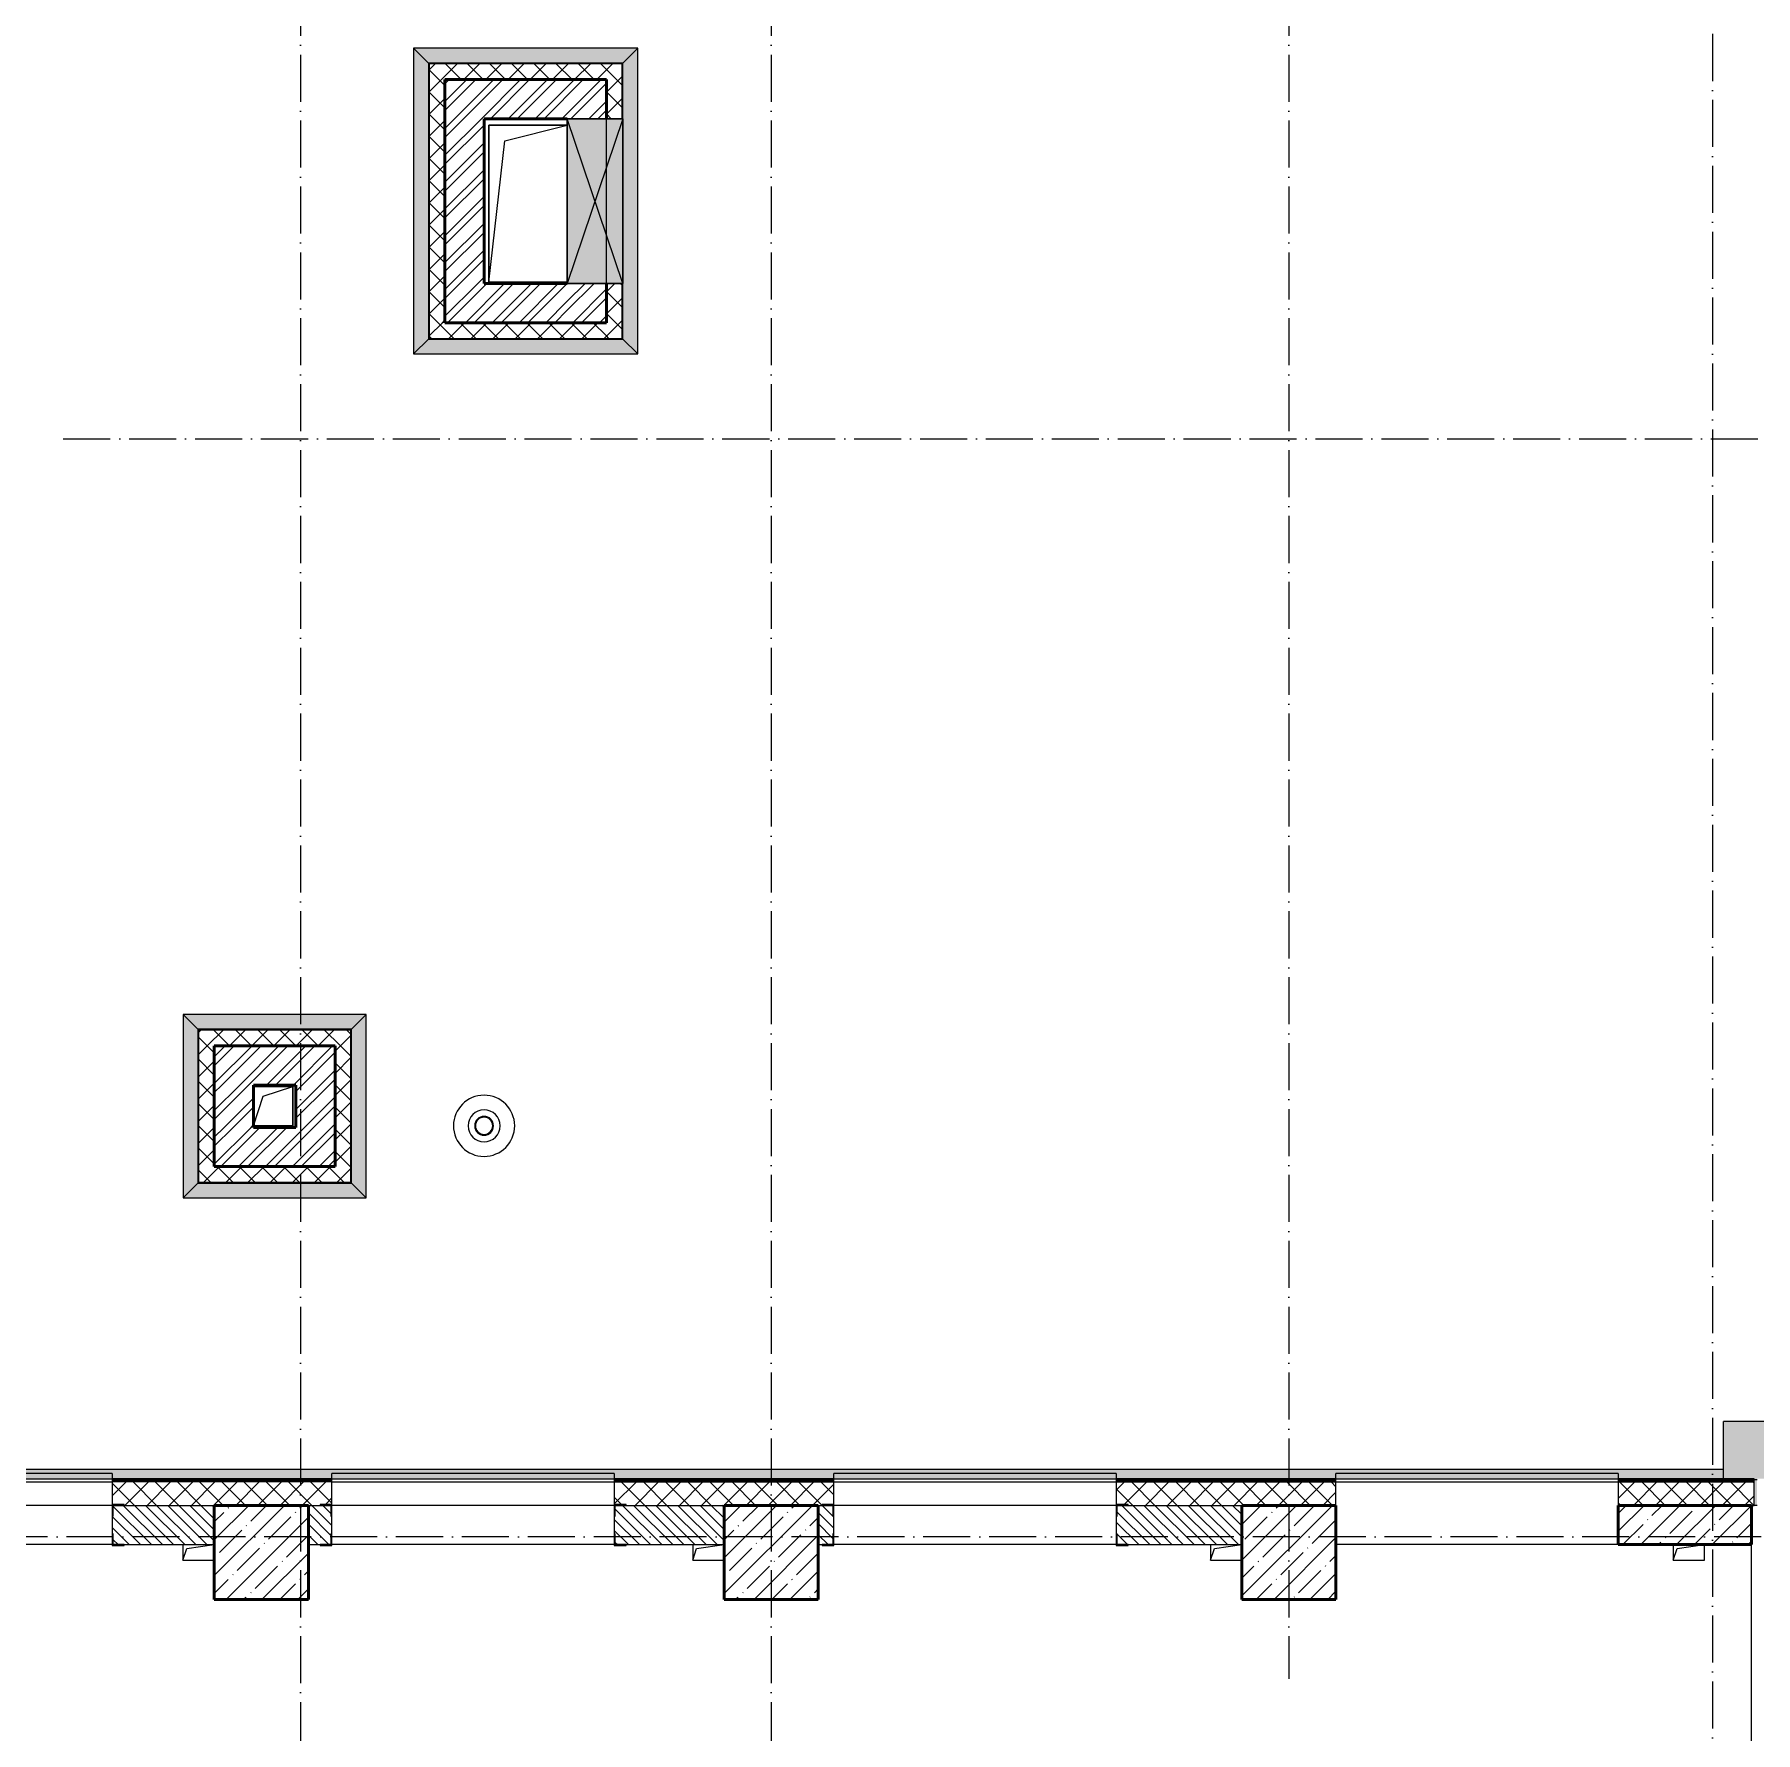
# Model space of a CAD drawing. Header units: millimetres. Extents: x -12989 to 629078, y -109036 to 555275.
# Drawn here: x 77513 to 88485, y 130046 to 140872 of the extents above; entities that cross this region are included whole.
import ezdxf

# ---------------------------------------------------------------- set-up
doc = ezdxf.new("R2010")
doc.units = ezdxf.units.MM
doc.linetypes.add('50_200_ШТРИХ_1Т_ш5_п1_п1_', pattern=[700, 500, -100, 0, -100])
for name, color, linetype, lineweight in [('A-DETL-GENF-OTLN', 7, 'Continuous', 9), ('A-FLOR-____-OTLN', 7, 'Continuous', 9), ('A-GENM-____-MCUT', 7, 'Continuous', 25), ('A-GENM-____-OTLN', 7, 'Continuous', 9), ('A-GENM-____-OTLN-1', 7, 'Continuous', 25), ('A-GLAZ-____-OTLN', 7, 'Continuous', 9), ('A-WALL-____-MCUT', 7, 'Continuous', 13), ('A-WALL-____-MCUT-1', 7, 'Continuous', 9), ('A-WALL-____-MCUT-2', 7, 'Continuous', 50), ('A-WALL-____-OTLN', 7, 'Continuous', 9), ('A-WALL-____-PATT-1', 7, 'Continuous', 9), ('A-WALL-FNSH-MCUT-1', 7, 'Continuous', 9), ('S-COLS-____-MCUT', 7, 'Continuous', 50), ('S-COLS-____-OTLN', 7, 'Continuous', 9), ('S-GRID-____-OTLN-1', 7, '50_200_ШТРИХ_1Т_ш5_п1_п1_', 9)]:
    doc.layers.add(name, color=color, linetype=linetype, lineweight=lineweight)
doc.layers.add('A-GLAZ-____-OTLN-1', color=7, linetype='Continuous', lineweight=9, true_color=0xc0c0c0)
pattern_1 = [(45, (43259.71, 63713.66), (-70.71068, 70.71068), []), (135, (43259.71, 63713.66), (-70.71068, -70.71068), [])]
pattern_2 = [(135, (43259.71, 63713.66), (-35.35534, -35.35534), [])]
pattern_3 = [(45, (43259.71, 63713.66), (-85.53659, 85.53659), []), (45, (43316.74, 63713.66), (-85.53659, 85.53659), [])]

# ---------------------------------------------------------------- blocks, each defined once
blk = doc.blocks.new('BSC_Колонна _Прямоугольная - 600х600-V73-АР1_План отверстий 2 этажа в осях 1-64_Ю-ЯЯ')
at = {"layer": 'S-COLS-____-OTLN'}
h = blk.add_hatch(dxfattribs=at)
h.set_pattern_fill('FP_85', color=256, style=0, pattern_type=2)
h.set_pattern_definition([(45, (-35700, -67481.04), (-114.04925, 114.04925), []), (45, (-35585.95, -67481.04), (-114.04925, 114.04925), [201.613, -40.323, 3.353, -36.97])])
h.paths.add_polyline_path([(-300, -300), (300, -300), (300, 300), (-300, 300)], flags=0)
at = {"layer": 'S-COLS-____-MCUT'}
for p, q in [((300, 300), (-300, 300)), ((-300, 300), (-300, -300)), ((300, -300), (300, 300)), ((-300, -300), (300, -300))]:
    blk.add_line(p, q, dxfattribs=at)
blk = doc.blocks.new('BSC_Колонна _Прямоугольная - 600х600-V77-АР1_План отверстий 2 этажа в осях 1-64_Ю-ЯЯ')
at = {"layer": 'S-COLS-____-OTLN'}
h = blk.add_hatch(dxfattribs=at)
h.set_pattern_fill('FP_89', color=256, style=0, pattern_type=2)
h.set_pattern_definition([(45, (-38950, -67481.04), (-114.04925, 114.04925), []), (45, (-38835.95, -67481.04), (-114.04925, 114.04925), [201.613, -40.323, 3.353, -36.97])])
h.paths.add_polyline_path([(-300, -300), (300, -300), (300, 300), (-300, 300), (-300, 237)], flags=0)
at = {"layer": 'S-COLS-____-MCUT'}
for p, q in [((300, 300), (-300, 300)), ((-300, 300), (-300, -300)), ((300, -300), (300, 300)), ((-300, -300), (300, -300))]:
    blk.add_line(p, q, dxfattribs=at)
blk = doc.blocks.new('BSC_Колонна _Прямоугольная - 600х600-V85-АР1_План отверстий 2 этажа в осях 1-64_Ю-ЯЯ')
at = {"layer": 'S-COLS-____-OTLN'}
h = blk.add_hatch(dxfattribs=at)
h.set_pattern_fill('FP_98', color=256, style=0, pattern_type=2)
h.set_pattern_definition([(45, (-42250, -67481.04), (-114.04925, 114.04925), []), (45, (-42135.95, -67481.04), (-114.04925, 114.04925), [201.613, -40.323, 3.353, -36.97])])
h.paths.add_polyline_path([(-300, -300), (300, -300), (300, 300), (-300, 300)], flags=0)
at = {"layer": 'S-COLS-____-MCUT'}
for p, q in [((300, 300), (-300, 300)), ((-300, 300), (-300, -300)), ((300, -300), (300, 300)), ((-300, -300), (300, -300))]:
    blk.add_line(p, q, dxfattribs=at)
blk = doc.blocks.new('Фахверк_СКБ_Уголок - 250_1500-27508739-АР1_План отверстий 2 этажа в осях 1-64_Ю-ЯЯ')
at = {"layer": 'A-GENM-____-MCUT'}
for p, q in [((125, 181), (50, 181)), ((50, 181), (50, 175)), ((50, 175), (119, 175)), ((119, 175), (119, 106)), ((125, 106), (125, 181)), ((119, 106), (125, 106)), ((119, -75), (50, -75)), ((50, -75), (50, -81)), ((50, -81), (125, -81)), ((125, -6), (119, -6)), ((119, -6), (119, -75)), ((125, -81), (125, -6))]:
    blk.add_line(p, q, dxfattribs=at)
blk = doc.blocks.new('Фахверк_СКБ_Уголок - 250_1500_1-27508816-АР1_План отверстий 2 этажа в осях 1-64_Ю-ЯЯ')
at = {"layer": 'A-GENM-____-MCUT'}
for p, q in [((200, 181), (125, 181)), ((125, 181), (125, 106)), ((131, 106), (131, 175)), ((131, 175), (200, 175)), ((200, 175), (200, 181)), ((125, 106), (131, 106)), ((131, -6), (125, -6)), ((125, -6), (125, -81)), ((125, -81), (200, -81)), ((131, -75), (131, -6)), ((200, -75), (131, -75)), ((200, -81), (200, -75))]:
    blk.add_line(p, q, dxfattribs=at)
blk = doc.blocks.new('Отлив_СКБ - Отлив витража_СФТК-31884011-АР1_План отверстий 2 этажа в осях 1-64_Ю-ЯЯ')
at = {"layer": 'A-GLAZ-____-OTLN-1'}
for points in [[(1800, 2), (1800, 37), (0, 37), (0, 2), (1715, 2)], [(1715, 0), (1800, 0), (1800, 2), (0, 2), (0, 0)]]:
    blk.add_hatch(color=256, dxfattribs=at).paths.add_polyline_path(points, flags=0)
at = {"layer": 'A-GLAZ-____-OTLN'}
for p, q in [((0, 3), (0, 37)), ((1800, 37), (0, 37)), ((0, 2), (1800, 2)), ((1800, 37), (1800, 3)), ((1800, 0), (0, 0))]:
    blk.add_line(p, q, dxfattribs=at)
blk = doc.blocks.new('Кровельный аэратор - 143_Кровельный аэратор-15605992-АР1_План отверстий 2 этажа в осях 1-64_Ю-ЯЯ')
at = {"layer": 'A-GENM-____-OTLN'}
for radius, start, end in [(195, 360, 180), (195, 180, 360), (102, 360, 180), (102, 180, 360), (60, 360, 180), (60, 180, 360), (55, 360, 180), (55, 180, 360)]:
    blk.add_arc((0, 0), radius, start, end, dxfattribs=at)
blk = doc.blocks.new('Отлив_СКБ1 - Отлив_ТШ 50-30087073-АР1_План отверстий 2 этажа в осях 1-64_Ю-ЯЯ')
at = {"layer": 'A-GLAZ-____-OTLN-1'}
for points in [[(4965, 0), (4965, -2), (4985, -2), (4985, 0)], [(4965, -2), (4965, -165), (4985, -165), (4985, -2)], [(4965, -165), (4965, -170), (4450, -170), (4450, -204), (2650, -204), (2650, -170), (170, -170), (535, -535), (5180, -535), (5180, -170), (4985, -170), (4985, -165)]]:
    blk.add_hatch(color=256, dxfattribs=at).paths.add_polyline_path(points, flags=0)
at = {"layer": 'A-GLAZ-____-OTLN'}
for p, q in [((4965, 0), (4985, 0)), ((4985, -2), (4965, -2)), ((4985, -165), (4965, -165)), ((4985, -165), (4965, -165)), ((5180, -170), (5180, -535)), ((535, -535), (5180, -535))]:
    blk.add_line(p, q, dxfattribs=at)
blk = doc.blocks.new('AR_Отверстие прямоугольное _в плите_ - AR_Отверстие прямоугольное _в плите_-V173-АР1_План отверстий 2 этажа в осях 1-64_Ю-ЯЯ')
at = {"layer": 'A-GENM-____-OTLN'}
for p, q in [((-100, 50), (-100, -50)), ((-100, -50), (-75, 25)), ((-75, 25), (100, 50)), ((-100, -50), (100, -50))]:
    blk.add_line(p, q, dxfattribs=at)
blk = doc.blocks.new('AR_Отверстие прямоугольное _в плите_ - AR_Отверстие прямоугольное _в плите_-V171-АР1_План отверстий 2 этажа в осях 1-64_Ю-ЯЯ')
at = {"layer": 'A-GENM-____-OTLN'}
for p, q in [((-100, 50), (-100, -50)), ((-100, -50), (-75, 25)), ((-75, 25), (100, 50)), ((100, -50), (100, 50)), ((-100, -50), (100, -50))]:
    blk.add_line(p, q, dxfattribs=at)
blk = doc.blocks.new('AR_Отверстие прямоугольное _в плите_ - AR_Отверстие прямоугольное _в плите_-30458064-АР1_План отверстий 2 этажа в осях 1-64_Ю-ЯЯ')
at = {"layer": 'A-GENM-____-OTLN'}
for p, q in [((125, 125), (-125, 125)), ((-63, 63), (125, 125)), ((125, -125), (125, 125)), ((-125, -125), (-63, 63)), ((-125, -125), (125, -125))]:
    blk.add_line(p, q, dxfattribs=at)
blk = doc.blocks.new('AR_Отверстие прямоугольное _в плите_ - AR_Отверстие прямоугольное _в плите_-30552728-АР1_План отверстий 2 этажа в осях 1-64_Ю-ЯЯ')
at = {"layer": 'A-GENM-____-OTLN'}
for p, q in [((249, 500), (-250, 500)), ((-250, 500), (-250, -500)), ((-150, 400), (249, 500)), ((-250, -500), (-150, 400)), ((-250, -500), (249, -500))]:
    blk.add_line(p, q, dxfattribs=at)
blk = doc.blocks.new('AR_Отверстие прямоугольное _в стене__БезПР - AR_Отверстие прямоугольное _в стене__БезПР-31948034-АР1_План отверстий 2 этажа в осях 1-64_Ю-ЯЯ')
at = {"layer": 'A-GLAZ-____-OTLN'}
blk.add_hatch(color=256, dxfattribs=at).paths.add_polyline_path([(525, 230), (-525, 230), (-525, -125), (525, -125), (525, 211)], flags=0)
at = {"layer": 'A-DETL-GENF-OTLN'}
for p, q in [((-525, -125), (-525, 230)), ((-525, 230), (525, 230)), ((525, 230), (-525, -125)), ((-525, 230), (525, -125)), ((525, 230), (-525, 230)), ((-525, 230), (-525, -125)), ((525, 230), (525, -125)), ((525, -125), (525, 230)), ((525, -125), (-525, -125)), ((-525, -125), (525, -125))]:
    blk.add_line(p, q, dxfattribs=at)
at = {"layer": 'A-GLAZ-____-OTLN'}
blk.add_line((525, 125), (-525, 125), dxfattribs=at)
blk = doc.blocks.new('Отлив_СКБ1 - Отлив_Шахты-32497870-АР1_План отверстий 2 этажа в осях 1-64_Ю-ЯЯ')
at = {"layer": 'A-GLAZ-____-OTLN-1'}
blk.add_hatch(color=256, dxfattribs=at).paths.add_polyline_path([(969, -199), (873, -103), (873, -105), (-103, -105), (-103, -103), (-199, -199), (875, -199)], flags=0)
at = {"layer": 'A-GLAZ-____-OTLN'}
for p, q in [((-199, -199), (-103, -103)), ((873, -103), (969, -199)), ((-199, -199), (969, -199))]:
    blk.add_line(p, q, dxfattribs=at)
blk = doc.blocks.new('Отлив_СКБ1 - Отлив_Шахты-30185863-АР1_План отверстий 2 этажа в осях 1-64_Ю-ЯЯ')
at = {"layer": 'A-GLAZ-____-OTLN-1'}
blk.add_hatch(color=256, dxfattribs=at).paths.add_polyline_path([(1229, -199), (1133, -103), (1133, -105), (-103, -105), (-103, -103), (-199, -199), (1135, -199)], flags=0)
at = {"layer": 'A-GLAZ-____-OTLN'}
for p, q in [((-199, -199), (-103, -103)), ((1133, -103), (1229, -199)), ((-199, -199), (1229, -199))]:
    blk.add_line(p, q, dxfattribs=at)
blk = doc.blocks.new('Отлив_СКБ1 - Отлив_Шахты-32493152-АР1_План отверстий 2 этажа в осях 1-64_Ю-ЯЯ')
at = {"layer": 'A-GLAZ-____-OTLN-1'}
blk.add_hatch(color=256, dxfattribs=at).paths.add_polyline_path([(-199, -199), (1749, -199), (1653, -103), (1653, -105), (-103, -105), (-103, -103), (-105, -105)], flags=0)
at = {"layer": 'A-GLAZ-____-OTLN'}
for p, q in [((-199, -199), (-103, -103)), ((1653, -103), (1749, -199)), ((-199, -199), (1749, -199))]:
    blk.add_line(p, q, dxfattribs=at)
blk = doc.blocks.new('Отлив_СКБ1 - Отлив_Фасады на кровле-32719942-АР1_План отверстий 2 этажа в осях 1-64_Ю-ЯЯ')
at = {"layer": 'A-GLAZ-____-OTLN-1'}
blk.add_hatch(color=256, dxfattribs=at).paths.add_polyline_path([(18850, 170), (18850, 204), (20650, 204), (20650, 170), (21320, 170), (21320, 228), (228, 228), (170, 170), (2850, 170), (2850, 204), (4650, 204), (4650, 170), (6050, 170), (6050, 204), (7850, 204), (7850, 170), (9250, 170), (9250, 204), (11050, 204), (11050, 170), (12450, 170), (12450, 204), (14250, 204), (14250, 170), (15650, 170), (15650, 204), (17450, 204), (17450, 170), (18705, 170)], flags=0)
at = {"layer": 'A-GLAZ-____-OTLN'}
blk.add_line((21320, 228), (228, 228), dxfattribs=at)
blk = doc.blocks.new('2этаж')
at = {"layer": 'S-GRID-____-OTLN-1', "color": 251, "ltscale": 0.6, "true_color": 0x636466}
for p, q in [((20358.3, 549908.8), (20358.3, 511907.5)), ((23358.3, 549908.8), (23358.3, 511907.5)), ((26658.3, 549908.8), (26658.3, 525691.4)), ((29358.3, 549620.5), (29358.3, 511907.5)), ((18845.8, 533597), (88482.7, 533597)), ((88482.7, 526597), (-20260.4, 526597))]:
    blk.add_line(p, q, dxfattribs=at)

msp = doc.modelspace()

# ---------------------------------------------------------------- hatches: boundary and pattern name
at = {"layer": 'A-WALL-____-PATT-1'}
h = msp.add_hatch(dxfattribs=at)
h.set_pattern_fill('FP_1', color=256, style=0, pattern_type=2)
h.set_pattern_definition(pattern_1)
h.paths.add_polyline_path([(80362.0444, 140584.7006), (81259.7115, 140584.7006), (81259.7115, 140684.7006), (80029.7115, 140684.7006), (80029.7115, 140584.7006), (80129.7115, 140584.7006)], flags=0)
h = msp.add_hatch(dxfattribs=at)
h.set_pattern_fill('FP_1', color=256, style=0, pattern_type=2)
h.set_pattern_definition(pattern_1)
h.paths.add_polyline_path([(80029.7115, 139034.7006), (80129.7115, 139034.7006), (80129.7115, 140584.7006), (80029.7115, 140584.7006), (80029.7115, 139100.3894)], flags=0)
h = msp.add_hatch(dxfattribs=at)
h.set_pattern_fill('FP_3', color=256, style=0, pattern_type=2)
h.set_pattern_definition(pattern_3)
h.paths.add_polyline_path([(80379.7115, 140334.7006), (81159.7115, 140334.7006), (81159.7115, 140584.7006), (80129.7115, 140584.7006), (80129.7115, 140334.7006), (80362.0444, 140334.7006)], flags=0)
h = msp.add_hatch(dxfattribs=at)
h.set_pattern_fill('FP_1', color=256, style=0, pattern_type=2)
h.set_pattern_definition(pattern_1)
h.paths.add_polyline_path([(81259.7115, 138934.7006), (81259.7115, 139284.7006), (81159.7115, 139284.7006), (81159.7115, 138934.7006), (81245.7947, 138934.7006)], flags=0)
h.paths.add_polyline_path([(81159.7115, 140334.7006), (81259.7115, 140334.7006), (81259.7115, 140584.7006), (81159.7115, 140584.7006)], flags=0)
h = msp.add_hatch(dxfattribs=at)
h.set_pattern_fill('FP_3', color=256, style=0, pattern_type=2)
h.set_pattern_definition(pattern_3)
h.paths.add_polyline_path([(80362.0444, 139284.7006), (80379.7115, 139284.7006), (80379.7115, 140334.7006), (80129.7115, 140334.7006), (80129.7115, 139284.7006)], flags=0)
h = msp.add_hatch(dxfattribs=at)
h.set_pattern_fill('FP_3', color=256, style=0, pattern_type=2)
h.set_pattern_definition(pattern_3)
h.paths.add_polyline_path([(80362.0444, 139034.7006), (80909.7115, 139034.7006), (80909.7115, 139284.7006), (80129.7115, 139284.7006), (80129.7115, 139034.7006)], flags=0)
h = msp.add_hatch(dxfattribs=at)
h.set_pattern_fill('FP_3', color=256, style=0, pattern_type=2)
h.set_pattern_definition(pattern_3)
h.paths.add_polyline_path([(81159.7115, 139034.7006), (81159.7115, 139284.7006), (80909.7115, 139284.7006), (80909.7115, 139034.7006)], flags=0)
h = msp.add_hatch(dxfattribs=at)
h.set_pattern_fill('FP_1', color=256, style=0, pattern_type=2)
h.set_pattern_definition(pattern_1)
h.paths.add_polyline_path([(81159.7115, 138934.7006), (81159.7115, 139034.7006), (80029.7115, 139034.7006), (80029.7115, 138934.7006), (80803.9195, 138934.7006)], flags=0)
h = msp.add_hatch(dxfattribs=at)
h.set_pattern_fill('FP_1', color=256, style=0, pattern_type=2)
h.set_pattern_definition(pattern_1)
h.paths.add_polyline_path([(79529.7115, 134424.7006), (79529.7115, 134524.7006), (78559.7115, 134524.7006), (78559.7115, 134424.7006), (79478.294, 134424.7006)], flags=0)
h = msp.add_hatch(dxfattribs=at)
h.set_pattern_fill('FP_1', color=256, style=0, pattern_type=2)
h.set_pattern_definition(pattern_1)
h.paths.add_polyline_path([(78659.7115, 133654.7006), (78659.7115, 134424.7006), (78559.7115, 134424.7006), (78559.7115, 133654.7006), (78594.5437, 133654.7006)], flags=0)
h = msp.add_hatch(dxfattribs=at)
h.set_pattern_fill('FP_3', color=256, style=0, pattern_type=2)
h.set_pattern_definition(pattern_3)
h.paths.add_polyline_path([(78909.7115, 134174.7006), (79429.7115, 134174.7006), (79429.7115, 134424.7006), (78659.7115, 134424.7006), (78659.7115, 134174.7006)], flags=0)
h = msp.add_hatch(dxfattribs=at)
h.set_pattern_fill('FP_1', color=256, style=0, pattern_type=2)
h.set_pattern_definition(pattern_1)
h.paths.add_polyline_path([(79529.7115, 133554.7006), (79529.7115, 134424.7006), (79429.7115, 134424.7006), (79429.7115, 133554.7006), (79478.294, 133554.7006)], flags=0)
h = msp.add_hatch(dxfattribs=at)
h.set_pattern_fill('FP_3', color=256, style=0, pattern_type=2)
h.set_pattern_definition(pattern_3)
h.paths.add_polyline_path([(78909.7115, 133904.7006), (78909.7115, 134174.7006), (78659.7115, 134174.7006), (78659.7115, 133904.7006)], flags=0)
h = msp.add_hatch(dxfattribs=at)
h.set_pattern_fill('FP_3', color=256, style=0, pattern_type=2)
h.set_pattern_definition(pattern_3)
h.paths.add_polyline_path([(79429.7115, 133654.7006), (79429.7115, 134174.7006), (79179.7115, 134174.7006), (79179.7115, 133654.7006)], flags=0)
h = msp.add_hatch(dxfattribs=at)
h.set_pattern_fill('FP_3', color=256, style=0, pattern_type=2)
h.set_pattern_definition(pattern_3)
h.paths.add_polyline_path([(78659.7115, 133654.7006), (79179.7115, 133654.7006), (79179.7115, 133904.7006), (78659.7115, 133904.7006), (78659.7115, 133853.5493)], flags=0)
h = msp.add_hatch(dxfattribs=at)
h.set_pattern_fill('FP_1', color=256, style=0, pattern_type=2)
h.set_pattern_definition(pattern_1)
h.paths.add_polyline_path([(78594.5437, 133554.7006), (79429.7115, 133554.7006), (79429.7115, 133654.7006), (78559.7115, 133654.7006), (78559.7115, 133554.7006)], flags=0)
h = msp.add_hatch(dxfattribs=at)
h.set_pattern_fill('FP_1', color=256, style=0, pattern_type=2)
h.set_pattern_definition(pattern_1)
h.paths.add_polyline_path([(88459.7115, 131494.7006), (88474.7115, 131494.7006), (88474.7115, 131644.7006), (87609.7115, 131644.7006), (87609.7115, 131494.7006), (88315.7974, 131494.7006)], flags=0)
h.paths.add_polyline_path([(84780.796, 131494.7006), (85809.7115, 131494.7006), (85809.7115, 131644.7006), (84409.7115, 131644.7006), (84409.7115, 131500.7006), (84484.7115, 131500.7006), (84484.7115, 131494.7006)], flags=0)
h.paths.add_polyline_path([(82509.7115, 131494.7006), (82534.7115, 131494.7006), (82534.7115, 131500.7006), (82609.7115, 131500.7006), (82609.7115, 131644.7006), (81209.7115, 131644.7006), (81209.7115, 131500.7006), (81284.7115, 131500.7006), (81284.7115, 131494.7006), (82129.545, 131494.7006)], flags=0)
h.paths.add_polyline_path([(78594.5437, 131494.7006), (79334.7115, 131494.7006), (79334.7115, 131500.7006), (79409.7115, 131500.7006), (79409.7115, 131644.7006), (78009.7115, 131644.7006), (78009.7115, 131500.7006), (78084.7115, 131500.7006), (78084.7115, 131494.7006)], flags=0)
h.paths.add_polyline_path([(76134.7115, 131494.7006), (76134.7115, 131500.7006), (76209.7115, 131500.7006), (76209.7115, 131644.7006), (74809.7115, 131644.7006), (74809.7115, 131500.7006), (74884.7115, 131500.7006), (74884.7115, 131494.7006), (75943.2927, 131494.7006)], flags=0)
h.paths.add_polyline_path([(72934.7115, 131494.7006), (72934.7115, 131500.7006), (73009.7115, 131500.7006), (73009.7115, 131644.7006), (71609.7115, 131644.7006), (71609.7115, 131500.7006), (71684.7115, 131500.7006), (71684.7115, 131494.7006), (72509.7115, 131494.7006)], flags=0)
h.paths.add_polyline_path([(69734.7115, 131494.7006), (69734.7115, 131500.7006), (69809.7115, 131500.7006), (69809.7115, 131644.7006), (66959.7115, 131644.7006), (66959.7115, 131494.7006), (67989.5397, 131494.7006)], flags=0)
h = msp.add_hatch(dxfattribs=at)
h.set_pattern_fill('FP_6', color=256, style=0, pattern_type=2)
h.set_pattern_definition(pattern_2)
h.paths.add_polyline_path([(78594.5437, 131244.7006), (78659.7115, 131244.7006), (78659.7115, 131494.7006), (78015.7115, 131494.7006), (78015.7115, 131425.7006), (78009.7115, 131425.7006), (78009.7115, 131313.7006), (78015.7115, 131313.7006), (78015.7115, 131244.7006), (78084.7115, 131244.7006)], flags=0)
h.paths.add_polyline_path([(75943.2927, 131244.7006), (76203.7115, 131244.7006), (76203.7115, 131313.7006), (76209.7115, 131313.7006), (76209.7115, 131425.7006), (76203.7115, 131425.7006), (76203.7115, 131494.7006), (75659.7115, 131494.7006), (75659.7115, 131244.7006)], flags=0)
h = msp.add_hatch(dxfattribs=at)
h.set_pattern_fill('FP_6', color=256, style=0, pattern_type=2)
h.set_pattern_definition(pattern_2)
h.paths.add_polyline_path([(81245.7947, 131244.7006), (81909.7115, 131244.7006), (81909.7115, 131494.7006), (81215.7115, 131494.7006), (81215.7115, 131425.7006), (81209.7115, 131425.7006), (81209.7115, 131313.7006), (81215.7115, 131313.7006), (81215.7115, 131244.7006)], flags=0)
h.paths.add_polyline_path([(79403.7115, 131244.7006), (79403.7115, 131313.7006), (79409.7115, 131313.7006), (79409.7115, 131425.7006), (79403.7115, 131425.7006), (79403.7115, 131494.7006), (79259.7115, 131494.7006), (79259.7115, 131244.7006), (79334.7115, 131244.7006)], flags=0)
h = msp.add_hatch(dxfattribs=at)
h.set_pattern_fill('FP_6', color=256, style=0, pattern_type=2)
h.set_pattern_definition(pattern_2)
h.paths.add_polyline_path([(84415.7115, 131244.7006), (85209.7115, 131244.7006), (85209.7115, 131494.7006), (84415.7115, 131494.7006), (84415.7115, 131425.7006), (84409.7115, 131425.7006), (84409.7115, 131313.7006), (84415.7115, 131313.7006), (84415.7115, 131246.5756)], flags=0)
h.paths.add_polyline_path([(82534.7115, 131244.7006), (82603.7115, 131244.7006), (82603.7115, 131313.7006), (82609.7115, 131313.7006), (82609.7115, 131425.7006), (82603.7115, 131425.7006), (82603.7115, 131494.7006), (82509.7115, 131494.7006), (82509.7115, 131244.7006)], flags=0)
h = msp.add_hatch(dxfattribs=at)
h.set_pattern_fill('FP_13', color=256, style=0, pattern_type=2)
h.set_pattern_definition([(45, (43259.71, 63713.66), (-114.04925, 114.04925), []), (45, (43373.76, 63713.66), (-114.04925, 114.04925), [201.612, -40.322, 3.353, -36.97])])
h.paths.add_polyline_path([(88315.7974, 131244.7006), (88459.7115, 131244.7006), (88459.7115, 131494.7006), (87609.7115, 131494.7006), (87609.7115, 131244.7006)], flags=0)

# ---------------------------------------------------------------- linework, layer by layer
at = {"layer": 'A-FLOR-____-OTLN'}
for p, q in [((80410.9868, 140292.9191), (80909.7115, 140292.9191)), ((80410.9868, 139292.9191), (80410.9868, 140292.9191)), ((80909.7115, 139292.9191), (80410.9868, 139292.9191)), ((78909.7115, 134164.7006), (79159.7115, 134164.7006)), ((79159.7115, 134164.7006), (79159.7115, 133914.7006)), ((79159.7115, 133914.7006), (78909.7115, 133914.7006)), ((88459.7115, 126894.7006), (88459.7115, 131244.7006))]:
    msp.add_line(p, q, dxfattribs=at)
at = {"layer": 'A-WALL-____-MCUT'}
for p, q in [((78084.7115, 131494.7006), (78659.7115, 131494.7006)), ((79259.7115, 131494.7006), (79334.7115, 131494.7006)), ((81284.7115, 131494.7006), (81909.7115, 131494.7006)), ((82509.7115, 131494.7006), (82534.7115, 131494.7006)), ((84484.7115, 131494.7006), (85209.7115, 131494.7006)), ((78009.7115, 131425.7006), (78009.7115, 131313.7006)), ((79409.7115, 131313.7006), (79409.7115, 131425.7006)), ((81209.7115, 131425.7006), (81209.7115, 131313.7006)), ((82609.7115, 131313.7006), (82609.7115, 131425.7006)), ((84409.7115, 131425.7006), (84409.7115, 131313.7006)), ((78084.7115, 131244.7006), (78659.7115, 131244.7006)), ((79259.7115, 131244.7006), (79334.7115, 131244.7006)), ((81284.7115, 131244.7006), (81909.7115, 131244.7006)), ((82509.7115, 131244.7006), (82534.7115, 131244.7006)), ((84484.7115, 131244.7006), (85209.7115, 131244.7006))]:
    msp.add_line(p, q, dxfattribs=at)
at = {"layer": 'A-WALL-____-MCUT-1'}
for p, q in [((80026.7115, 140689.7006), (80024.7115, 140689.7006)), ((80024.7115, 140689.7006), (80024.7115, 140687.7006)), ((81264.7115, 140687.7006), (80024.7115, 140687.7006)), ((80024.7115, 140684.7006), (80026.7115, 140684.7006)), ((80026.7115, 140689.7006), (80026.7115, 138929.7006)), ((81259.7115, 140684.7006), (80029.7115, 140684.7006)), ((80029.7115, 140684.7006), (80029.7115, 138934.7006)), ((81259.7115, 140334.7006), (81259.7115, 140684.7006)), ((81264.7115, 140689.7006), (81262.7115, 140689.7006)), ((81262.7115, 140334.7006), (81262.7115, 140689.7006)), ((81264.7115, 140684.7006), (81262.7115, 140684.7006)), ((81264.7115, 140687.7006), (81264.7115, 140689.7006)), ((81259.7115, 138934.7006), (81259.7115, 139284.7006)), ((81262.7115, 138929.7006), (81262.7115, 139284.7006)), ((80026.7115, 138934.7006), (80024.7115, 138934.7006)), ((80024.7115, 138931.7006), (81264.7115, 138931.7006)), ((80024.7115, 138931.7006), (80024.7115, 138929.7006)), ((80024.7115, 138929.7006), (80026.7115, 138929.7006)), ((80029.7115, 138934.7006), (81259.7115, 138934.7006)), ((81259.7115, 138931.7006), (81259.7115, 138929.7006)), ((81262.7115, 138929.7006), (81264.7115, 138929.7006)), ((81264.7115, 138929.7006), (81264.7115, 138931.7006)), ((78556.7115, 134529.7006), (78554.7115, 134529.7006)), ((78554.7115, 134529.7006), (78554.7115, 134527.7006)), ((79534.7115, 134527.7006), (78554.7115, 134527.7006)), ((78554.7115, 134524.7006), (78556.7115, 134524.7006)), ((78556.7115, 134529.7006), (78556.7115, 133549.7006)), ((79529.7115, 134524.7006), (78559.7115, 134524.7006)), ((78559.7115, 134524.7006), (78559.7115, 133554.7006)), ((79529.7115, 133554.7006), (79529.7115, 134524.7006)), ((79534.7115, 134529.7006), (79532.7115, 134529.7006)), ((79532.7115, 133549.7006), (79532.7115, 134529.7006)), ((79532.7115, 134524.7006), (79534.7115, 134524.7006)), ((79534.7115, 134527.7006), (79534.7115, 134529.7006)), ((78556.7115, 133554.7006), (78554.7115, 133554.7006)), ((78554.7115, 133551.7006), (79534.7115, 133551.7006)), ((78554.7115, 133551.7006), (78554.7115, 133549.7006)), ((78554.7115, 133549.7006), (78556.7115, 133549.7006)), ((78559.7115, 133554.7006), (79529.7115, 133554.7006)), ((79529.7115, 133551.7006), (79529.7115, 133549.7006)), ((79532.7115, 133549.7006), (79534.7115, 133549.7006)), ((79534.7115, 133549.7006), (79534.7115, 133551.7006)), ((79409.7115, 131656.7006), (78009.7115, 131656.7006)), ((82609.7115, 131656.7006), (81209.7115, 131656.7006)), ((85809.7115, 131656.7006), (84409.7115, 131656.7006)), ((88474.7115, 131656.7006), (87609.7115, 131656.7006)), ((79409.7115, 131650.7006), (78009.7115, 131650.7006)), ((79409.7115, 131644.7006), (78009.7115, 131644.7006)), ((78009.7115, 131644.7006), (78009.7115, 131500.7006)), ((79409.7115, 131500.7006), (79409.7115, 131644.7006)), ((82609.7115, 131650.7006), (81209.7115, 131650.7006)), ((81209.7115, 131644.7006), (81209.7115, 131500.7006)), ((82609.7115, 131500.7006), (82609.7115, 131644.7006)), ((85809.7115, 131650.7006), (84409.7115, 131650.7006)), ((84409.7115, 131644.7006), (84409.7115, 131500.7006)), ((85809.7115, 131494.7006), (85809.7115, 131644.7006)), ((88474.7115, 131650.7006), (87609.7115, 131650.7006)), ((87609.7115, 131644.7006), (87609.7115, 131494.7006)), ((88474.7115, 131494.7006), (88474.7115, 131644.7006)), ((88459.7115, 131494.7006), (88474.7115, 131494.7006))]:
    msp.add_line(p, q, dxfattribs=at)
at = {"layer": 'A-WALL-____-MCUT-2'}
for p, q in [((81159.7115, 140584.7006), (80129.7115, 140584.7006)), ((80129.7115, 140584.7006), (80129.7115, 139034.7006)), ((81159.7115, 140334.7006), (81159.7115, 140584.7006)), ((80379.7115, 140334.7006), (80909.7115, 140334.7006)), ((80379.7115, 139284.7006), (80379.7115, 140334.7006)), ((80909.7115, 139284.7006), (80379.7115, 139284.7006)), ((81159.7115, 139034.7006), (81159.7115, 139284.7006)), ((80129.7115, 139034.7006), (81159.7115, 139034.7006)), ((79429.7115, 134424.7006), (78659.7115, 134424.7006)), ((78659.7115, 134424.7006), (78659.7115, 133654.7006)), ((79429.7115, 133654.7006), (79429.7115, 134424.7006)), ((78909.7115, 134174.7006), (79179.7115, 134174.7006)), ((78909.7115, 133904.7006), (78909.7115, 134174.7006)), ((79179.7115, 134174.7006), (79179.7115, 133904.7006)), ((79179.7115, 133904.7006), (78909.7115, 133904.7006)), ((78659.7115, 133654.7006), (79429.7115, 133654.7006)), ((87609.7115, 131494.7006), (88459.7115, 131494.7006)), ((87609.7115, 131494.7006), (87609.7115, 131244.7006)), ((88459.7115, 131244.7006), (88459.7115, 131494.7006)), ((87609.7115, 131244.7006), (88459.7115, 131244.7006))]:
    msp.add_line(p, q, dxfattribs=at)
at = {"layer": 'A-WALL-____-OTLN'}
for p, q in [((76209.7115, 131644.7006), (78009.7115, 131644.7006)), ((79409.7115, 131644.7006), (81209.7115, 131644.7006)), ((82609.7115, 131644.7006), (84409.7115, 131644.7006)), ((85809.7115, 131644.7006), (87609.7115, 131644.7006)), ((78009.7115, 131494.7006), (76209.7115, 131494.7006)), ((81209.7115, 131494.7006), (79409.7115, 131494.7006)), ((84409.7115, 131494.7006), (82609.7115, 131494.7006)), ((78009.7115, 131244.7006), (76209.7115, 131244.7006)), ((81209.7115, 131244.7006), (79409.7115, 131244.7006)), ((84409.7115, 131244.7006), (82609.7115, 131244.7006)), ((87609.7115, 131244.7006), (85809.7115, 131244.7006))]:
    msp.add_line(p, q, dxfattribs=at)
at = {"layer": 'A-WALL-FNSH-MCUT-1'}
for p, q in [((80024.7115, 140687.7006), (80024.7115, 138931.7006)), ((81262.7115, 140689.7006), (80026.7115, 140689.7006)), ((81264.7115, 140334.7006), (81264.7115, 140687.7006)), ((81264.7115, 138931.7006), (81264.7115, 139284.7006)), ((80026.7115, 138929.7006), (81262.7115, 138929.7006)), ((78554.7115, 134527.7006), (78554.7115, 133551.7006)), ((79532.7115, 134529.7006), (78556.7115, 134529.7006)), ((79534.7115, 133551.7006), (79534.7115, 134527.7006)), ((78556.7115, 133549.7006), (79532.7115, 133549.7006)), ((79409.7115, 131664.7006), (78009.7115, 131664.7006)), ((78009.7115, 131664.7006), (78009.7115, 131644.7006)), ((79409.7115, 131644.7006), (79409.7115, 131664.7006)), ((82609.7115, 131664.7006), (81209.7115, 131664.7006)), ((81209.7115, 131664.7006), (81209.7115, 131644.7006)), ((82609.7115, 131644.7006), (82609.7115, 131664.7006)), ((85809.7115, 131664.7006), (84409.7115, 131664.7006)), ((84409.7115, 131664.7006), (84409.7115, 131644.7006)), ((85809.7115, 131644.7006), (85809.7115, 131664.7006)), ((88474.7115, 131664.7006), (87609.7115, 131664.7006)), ((87609.7115, 131664.7006), (87609.7115, 131644.7006)), ((88474.7115, 131644.7006), (88474.7115, 131664.7006)), ((81209.7115, 131644.7006), (82609.7115, 131644.7006)), ((84409.7115, 131644.7006), (85809.7115, 131644.7006)), ((87609.7115, 131644.7006), (88474.7115, 131644.7006))]:
    msp.add_line(p, q, dxfattribs=at)

# ---------------------------------------------------------------- block references
msp.add_blockref('2этаж', (58851.3748, -395302.2823))
at = {"layer": 'A-GENM-____-OTLN'}
for name, p in [('AR_Отверстие прямоугольное _в плите_ - AR_Отверстие прямоугольное _в плите_-30552728-АР1_План отверстий 2 этажа в осях 1-64_Ю-ЯЯ', (80660.9868, 139792.9191)), ('AR_Отверстие прямоугольное _в плите_ - AR_Отверстие прямоугольное _в плите_-30458064-АР1_План отверстий 2 этажа в осях 1-64_Ю-ЯЯ', (79034.7115, 134039.7006)), ('Кровельный аэратор - 143_Кровельный аэратор-15605992-АР1_План отверстий 2 этажа в осях 1-64_Ю-ЯЯ', (80379.7115, 133914.7006)), ('AR_Отверстие прямоугольное _в плите_ - AR_Отверстие прямоугольное _в плите_-V173-АР1_План отверстий 2 этажа в осях 1-64_Ю-ЯЯ', (78559.7115, 131194.7006)), ('AR_Отверстие прямоугольное _в плите_ - AR_Отверстие прямоугольное _в плите_-V173-АР1_План отверстий 2 этажа в осях 1-64_Ю-ЯЯ', (81809.7115, 131194.7006)), ('AR_Отверстие прямоугольное _в плите_ - AR_Отверстие прямоугольное _в плите_-V173-АР1_План отверстий 2 этажа в осях 1-64_Ю-ЯЯ', (85109.7115, 131194.7006)), ('AR_Отверстие прямоугольное _в плите_ - AR_Отверстие прямоугольное _в плите_-V171-АР1_План отверстий 2 этажа в осях 1-64_Ю-ЯЯ', (88059.7115, 131194.7006))]:
    msp.add_blockref(name, p, dxfattribs=at)
at = {"layer": 'A-GENM-____-OTLN-1', "rotation": 180}
for name, p in [('Фахверк_СКБ_Уголок - 250_1500-27508739-АР1_План отверстий 2 этажа в осях 1-64_Ю-ЯЯ', (78134.7115, 131419.7006)), ('Фахверк_СКБ_Уголок - 250_1500_1-27508816-АР1_План отверстий 2 этажа в осях 1-64_Ю-ЯЯ', (79534.7115, 131419.7006)), ('Фахверк_СКБ_Уголок - 250_1500-27508739-АР1_План отверстий 2 этажа в осях 1-64_Ю-ЯЯ', (81334.7115, 131419.7006)), ('Фахверк_СКБ_Уголок - 250_1500_1-27508816-АР1_План отверстий 2 этажа в осях 1-64_Ю-ЯЯ', (82734.7115, 131419.7006)), ('Фахверк_СКБ_Уголок - 250_1500-27508739-АР1_План отверстий 2 этажа в осях 1-64_Ю-ЯЯ', (84534.7115, 131419.7006))]:
    msp.add_blockref(name, p, dxfattribs=at)
at = {"layer": 'A-GLAZ-____-OTLN'}
for name, p, rotation in [('Отлив_СКБ1 - Отлив_Шахты-30185863-АР1_План отверстий 2 этажа в осях 1-64_Ю-ЯЯ', (81159.7115, 140584.7006), 180), ('Отлив_СКБ1 - Отлив_Шахты-32493152-АР1_План отверстий 2 этажа в осях 1-64_Ю-ЯЯ', (80129.7115, 140584.7006), 269.9999999999998), ('Отлив_СКБ1 - Отлив_Шахты-32493152-АР1_План отверстий 2 этажа в осях 1-64_Ю-ЯЯ', (81159.7115, 139034.7006), 89.99999999999984), ('AR_Отверстие прямоугольное _в стене__БезПР - AR_Отверстие прямоугольное _в стене__БезПР-31948034-АР1_План отверстий 2 этажа в осях 1-64_Ю-ЯЯ', (81034.7115, 139809.7006), 270), ('Отлив_СКБ1 - Отлив_Шахты-32497870-АР1_План отверстий 2 этажа в осях 1-64_Ю-ЯЯ', (78659.7115, 134424.7006), 270), ('Отлив_СКБ1 - Отлив_Шахты-32497870-АР1_План отверстий 2 этажа в осях 1-64_Ю-ЯЯ', (79429.7115, 134424.7006), 180), ('Отлив_СКБ1 - Отлив_Шахты-32497870-АР1_План отверстий 2 этажа в осях 1-64_Ю-ЯЯ', (79429.7115, 133654.7006), 90), ('Отлив_СКБ1 - Отлив_ТШ 50-30087073-АР1_План отверстий 2 этажа в осях 1-64_Ю-ЯЯ', (93459.7115, 131494.7006), 180)]:
    msp.add_blockref(name, p, dxfattribs=dict(at, rotation=rotation))
for name, p in [('Отлив_СКБ1 - Отлив_Шахты-30185863-АР1_План отверстий 2 этажа в осях 1-64_Ю-ЯЯ', (80129.7115, 139034.7006)), ('Отлив_СКБ1 - Отлив_Шахты-32497870-АР1_План отверстий 2 этажа в осях 1-64_Ю-ЯЯ', (78659.7115, 133654.7006)), ('Отлив_СКБ1 - Отлив_Фасады на кровле-32719942-АР1_План отверстий 2 этажа в осях 1-64_Ю-ЯЯ', (66959.7115, 131494.7006)), ('Отлив_СКБ - Отлив витража_СФТК-31884011-АР1_План отверстий 2 этажа в осях 1-64_Ю-ЯЯ', (76209.7115, 131661.7006)), ('Отлив_СКБ - Отлив витража_СФТК-31884011-АР1_План отверстий 2 этажа в осях 1-64_Ю-ЯЯ', (79409.7115, 131661.7006)), ('Отлив_СКБ - Отлив витража_СФТК-31884011-АР1_План отверстий 2 этажа в осях 1-64_Ю-ЯЯ', (82609.7115, 131661.7006)), ('Отлив_СКБ - Отлив витража_СФТК-31884011-АР1_План отверстий 2 этажа в осях 1-64_Ю-ЯЯ', (85809.7115, 131661.7006))]:
    msp.add_blockref(name, p, dxfattribs=at)
at = {"layer": 'S-COLS-____-OTLN'}
for name, p in [('BSC_Колонна _Прямоугольная - 600х600-V73-АР1_План отверстий 2 этажа в осях 1-64_Ю-ЯЯ', (78959.7115, 131194.7006)), ('BSC_Колонна _Прямоугольная - 600х600-V77-АР1_План отверстий 2 этажа в осях 1-64_Ю-ЯЯ', (82209.7115, 131194.7006)), ('BSC_Колонна _Прямоугольная - 600х600-V85-АР1_План отверстий 2 этажа в осях 1-64_Ю-ЯЯ', (85509.7115, 131194.7006))]:
    msp.add_blockref(name, p, dxfattribs=at)

doc.saveas('drawing.dxf')
